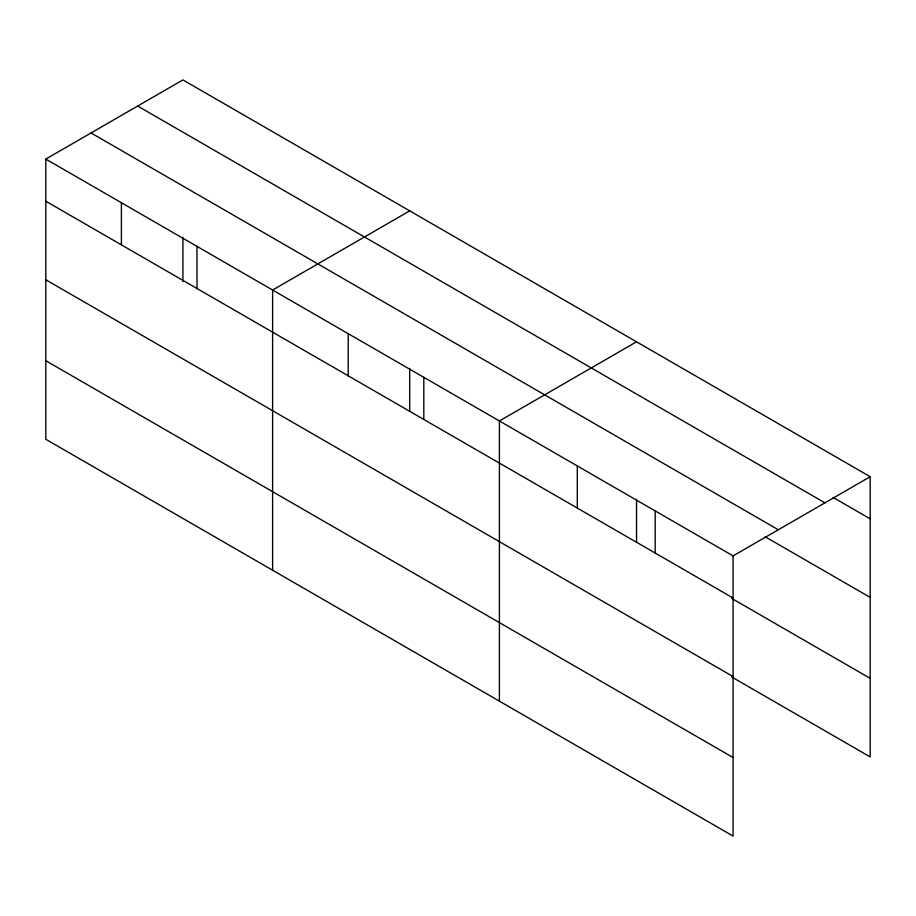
<?xml version="1.0" encoding="UTF-8"?>
<svg xmlns="http://www.w3.org/2000/svg" width="916" height="916" viewBox="0 0 916 916"><rect width="100%" height="100%" fill="white"/><g stroke="black" fill="none" stroke-linecap="round" stroke-linejoin="round"><path stroke-width="1.37" d="M45.8 159.086L733.086 555.886L733.086 836.079L45.8 439.279L45.8 159.086L182.914 79.921L870.2 476.721L870.2 756.914L731.724 676.97M409.715 210.863L272.602 290.029L272.602 570.221M636.528 341.805L499.403 420.971L499.403 701.164M733.086 555.886L870.2 476.721M833.113 497.434L870.2 518.845M137.663 106.038L824.95 502.85M91.05 132.957L778.337 529.757M765.112 536.73L870.2 597.404M45.8 201.211L733.086 598.011M731.724 598.4L870.2 678.355M45.8 279.769L733.086 676.569M45.8 360.721L733.086 757.521M655.192 510.91L655.192 553.035M636.528 499.415L636.528 542.02M577.298 465.946L577.298 508.071M423.81 377.323L423.81 419.448M409.715 368.472L409.715 411.078M348.206 333.676L348.206 375.8M196.997 246.381L196.997 288.506M182.914 237.53L182.914 281.555M121.404 202.734L121.404 244.858"/></g></svg>
